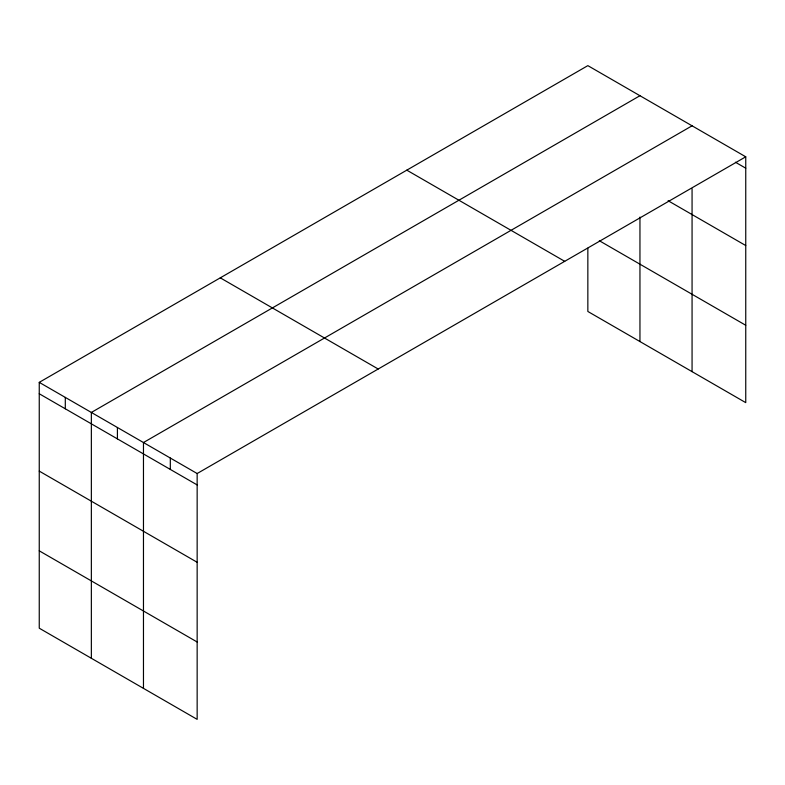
<?xml version="1.0" encoding="UTF-8"?>
<svg xmlns="http://www.w3.org/2000/svg" width="785" height="785" viewBox="0 0 785 785"><rect width="100%" height="100%" fill="white"/><g stroke="black" fill="none" stroke-linecap="round" stroke-linejoin="round"><path stroke-width="1.18" d="M745.75 156.804L197.153 473.532L197.153 719.364L39.25 628.196L39.25 382.364L587.847 65.636L745.75 156.804L745.75 402.636L587.847 311.468L587.847 248.168M639.952 95.721L91.354 412.449L91.354 658.281M692.066 125.806L143.469 442.534L143.469 688.366M735.427 162.23L745.75 168.196M668.094 200.725L745.75 245.558M599.308 240.72L745.75 325.265M406.807 170.159L564.709 261.326M220.291 277.851L378.193 369.009M39.25 382.364L197.153 473.532M39.25 393.756L197.153 484.924M39.25 471.118L197.153 562.286M39.25 550.825L197.153 641.993M692.066 188.773L692.066 371.639M639.952 217.082L639.952 341.553M170.316 458.038L170.316 469.42M117.416 427.491L117.416 438.884M65.302 397.406L65.302 408.799"/></g></svg>
